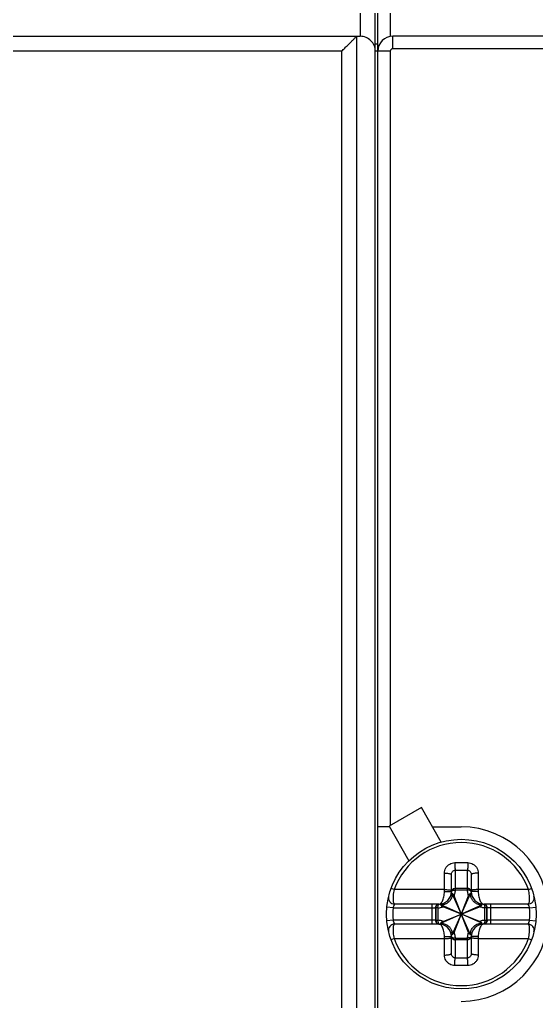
# Model space of a CAD drawing. Extents: x 0 to 193, y 0 to 226.
# Drawn here: x 44.66 to 65.39, y 124.85 to 164.21 of the extents above; entities that cross this region are included whole.
import ezdxf

# ---------------------------------------------------------------- set-up
doc = ezdxf.new("R2010")
doc.units = 0

# ---------------------------------------------------------------- blocks, each defined once
blk = doc.blocks.new('trhgkjglyretgerdutdhjfkhg')
for p, q in [((8561.83, -2290.521), (8561.83, -2204.322)), ((8562.33, -2204.322), (8562.33, -2209.129)), ((8561.129, -2209.121), (8561.129, -2204.703)), ((8561.73, -2291.421), (8561.73, -2204.703)), ((8527.433, -2209.121), (8561.127, -2209.121)), ((8560.98, -2209.121), (8560.98, -2291.421)), ((8562.43, -2209.621), (8562.43, -2209.121)), ((8665.73, -2209.121), (8562.43, -2209.121)), ((8561.73, -2209.422), (8561.83, -2209.422)), ((8665.73, -2209.621), (8562.43, -2209.621)), ((8560.26, -2209.721), (8527.431, -2209.721)), ((8560.38, -2209.721), (8560.26, -2209.721)), ((8560.38, -2290.821), (8560.38, -2209.721)), ((8561.83, -2209.722), (8561.73, -2209.722)), ((8562.33, -2209.721), (8561.83, -2209.721)), ((8562.33, -2209.721), (8562.33, -2240.77)), ((8563.58, -2240.049), (8562.281, -2240.799)), ((8564.378, -2241.431), (8563.58, -2240.049)), ((8562.294, -2240.821), (8561.83, -2240.821)), ((8562.281, -2240.799), (8563.079, -2242.181)), ((8564.026, -2240.821), (8565.18, -2240.821)), ((8564.93, -2242.559), (8564.93, -2243.291)), ((8565.43, -2243.291), (8565.43, -2242.559)), ((8564.78, -2243.421), (8564.78, -2242.747)), ((8565.58, -2242.747), (8565.58, -2243.421)), ((8562.484, -2243.339), (8562.361, -2243.294)), ((8564.502, -2243.421), (8564.78, -2243.421)), ((8564.814, -2245.146), (8565.547, -2243.496)), ((8565.547, -2245.146), (8564.814, -2243.496)), ((8564.93, -2243.298), (8564.93, -2243.361)), ((8565.43, -2243.298), (8564.93, -2243.298)), ((8565.43, -2243.361), (8564.93, -2243.361)), ((8565.43, -2243.361), (8565.43, -2243.298)), ((8565.859, -2243.421), (8565.58, -2243.421)), ((8567.876, -2243.339), (8567.999, -2243.294)), ((8564.887, -2245.054), (8565.474, -2243.587)), ((8565.474, -2245.054), (8564.887, -2243.587)), ((8562.442, -2244.071), (8562.193, -2244.048)), ((8562.442, -2244.071), (8564.146, -2244.071)), ((8564.28, -2243.921), (8562.508, -2243.921)), ((8564.012, -2244.721), (8564.012, -2243.921)), ((8564.157, -2244.571), (8564.157, -2244.07)), ((8564.163, -2244.07), (8564.163, -2244.571)), ((8564.241, -2244.07), (8564.163, -2244.07)), ((8564.241, -2244.07), (8564.241, -2244.571)), ((8564.355, -2244.687), (8566.005, -2243.954)), ((8566.005, -2244.687), (8564.355, -2243.954)), ((8564.447, -2244.614), (8565.914, -2244.027)), ((8565.914, -2244.614), (8564.447, -2244.027)), ((8567.852, -2243.921), (8566.08, -2243.921)), ((8566.12, -2244.571), (8566.12, -2244.07)), ((8566.198, -2244.07), (8566.12, -2244.07)), ((8566.198, -2244.571), (8566.198, -2244.07)), ((8566.204, -2244.07), (8566.204, -2244.571)), ((8567.919, -2244.071), (8566.215, -2244.071)), ((8566.349, -2243.921), (8566.349, -2244.721)), ((8567.919, -2244.071), (8568.168, -2244.048)), ((8562.442, -2244.571), (8562.193, -2244.593)), ((8564.146, -2244.571), (8562.442, -2244.571)), ((8564.163, -2244.571), (8564.241, -2244.571)), ((8566.12, -2244.571), (8566.198, -2244.571)), ((8567.919, -2244.571), (8566.215, -2244.571)), ((8567.919, -2244.571), (8568.168, -2244.593)), ((8564.28, -2244.721), (8562.508, -2244.721)), ((8567.852, -2244.721), (8566.08, -2244.721)), ((8562.484, -2245.302), (8562.361, -2245.347)), ((8564.502, -2245.221), (8564.78, -2245.221)), ((8564.78, -2245.894), (8564.78, -2245.221)), ((8564.93, -2245.28), (8564.93, -2245.343)), ((8564.93, -2245.28), (8565.43, -2245.28)), ((8564.93, -2245.343), (8565.43, -2245.343)), ((8564.93, -2245.351), (8564.93, -2246.083)), ((8565.43, -2245.343), (8565.43, -2245.28)), ((8565.43, -2246.083), (8565.43, -2245.351)), ((8565.58, -2245.221), (8565.58, -2245.894)), ((8565.859, -2245.221), (8565.58, -2245.221)), ((8567.876, -2245.302), (8567.999, -2245.347))]:
    blk.add_line(p, q)
blk.add_circle((8565.18, -2244.321), 3)
for centre, radius, start, end in [((8561.127, -2209.724), 0.603, 359.9952, 90), ((8562.43, -2209.721), 0.6, 90, 180), ((8562.43, -2209.721), 0.1, 90, 180), ((8565.18, -2244.321), 3.5, 270, 90), ((8565.18, -2244.321), 2.869, 20.0037, 159.9963), ((8564.28, -2243.421), 0.5, 270, 0), ((8566.08, -2243.421), 0.5, 180, 270), ((8562.508, -2243.671), 0.25, 166.328, 270), ((8567.852, -2243.671), 0.25, 270, 13.672), ((8565.18, -2244.321), 2.75, 174.7841, 185.2159), ((8565.18, -2244.321), 2.75, 354.7841, 5.2159), ((8562.508, -2244.971), 0.25, 90, 193.672), ((8564.28, -2245.221), 0.5, 0, 90), ((8566.08, -2245.221), 0.5, 90, 180), ((8567.852, -2244.971), 0.25, 346.328, 90), ((8565.18, -2244.321), 2.869, 200.0037, 339.9963)]:
    blk.add_arc(centre, radius, start, end)
for points, knots in [([(8560.38, -2209.721), (8560.423, -2209.678), (8560.504, -2209.597), (8560.62, -2209.481), (8560.722, -2209.379), (8560.805, -2209.296), (8560.87, -2209.231), (8560.918, -2209.183), (8560.953, -2209.148), (8560.972, -2209.129), (8560.98, -2209.121)], [0, 0, 0, 0, 0.1795987, 0.3466679, 0.49142, 0.6094933, 0.700988, 0.7680286, 0.8135762, 0.8485258, 0.8485258, 0.8485258, 0.8485258]), ([(8564.502, -2242.679), (8564.502, -2242.642), (8564.512, -2242.569), (8564.555, -2242.466), (8564.623, -2242.378), (8564.711, -2242.311), (8564.812, -2242.268), (8564.884, -2242.257), (8564.92, -2242.257)], [0, 0, 0, 0, 0.1098057, 0.2199669, 0.3301188, 0.4394918, 0.54796, 0.6552349, 0.6552349, 0.6552349, 0.6552349]), ([(8564.92, -2242.257), (8564.977, -2242.255), (8565.093, -2242.254), (8565.267, -2242.254), (8565.383, -2242.255), (8565.441, -2242.257)], [0, 0, 0, 0, 0.1736504, 0.3480313, 0.5216824, 0.5216824, 0.5216824, 0.5216824]), ([(8564.92, -2242.257), (8564.92, -2242.285), (8564.921, -2242.342), (8564.923, -2242.424), (8564.926, -2242.496), (8564.929, -2242.54), (8564.93, -2242.559)], [0, 0, 0, 0, 0.0855535, 0.1711448, 0.2464505, 0.3023986, 0.3023986, 0.3023986, 0.3023986]), ([(8565.441, -2242.257), (8565.441, -2242.285), (8565.44, -2242.342), (8565.438, -2242.424), (8565.435, -2242.496), (8565.432, -2242.54), (8565.43, -2242.559)], [0, 0, 0, 0, 0.0855532, 0.1711444, 0.2464499, 0.3023976, 0.3023976, 0.3023976, 0.3023976]), ([(8565.441, -2242.257), (8565.477, -2242.257), (8565.549, -2242.268), (8565.649, -2242.311), (8565.737, -2242.378), (8565.805, -2242.466), (8565.849, -2242.569), (8565.858, -2242.642), (8565.858, -2242.679)], [0, 0, 0, 0, 0.1071405, 0.2154647, 0.3249364, 0.4351139, 0.5453754, 0.6552346, 0.6552346, 0.6552346, 0.6552346]), ([(8564.502, -2242.679), (8564.53, -2242.678), (8564.584, -2242.679), (8564.659, -2242.687), (8564.72, -2242.701), (8564.762, -2242.717), (8564.78, -2242.738), (8564.78, -2242.747)], [0, 0, 0, 0, 0.0836628, 0.1615778, 0.2259129, 0.271165, 0.2978123, 0.2978123, 0.2978123, 0.2978123]), ([(8564.502, -2243.339), (8564.502, -2243.271), (8564.502, -2243.131), (8564.502, -2242.91), (8564.502, -2242.758), (8564.502, -2242.679)], [0, 0, 0, 0, 0.2031864, 0.4228029, 0.6601804, 0.6601804, 0.6601804, 0.6601804]), ([(8564.78, -2242.747), (8564.78, -2242.731), (8564.784, -2242.699), (8564.799, -2242.655), (8564.823, -2242.616), (8564.855, -2242.585), (8564.891, -2242.565), (8564.917, -2242.559), (8564.93, -2242.559)], [0, 0, 0, 0, 0.0478248, 0.0950374, 0.140642, 0.1838674, 0.2247332, 0.2637193, 0.2637193, 0.2637193, 0.2637193]), ([(8564.93, -2242.559), (8564.986, -2242.557), (8565.097, -2242.556), (8565.264, -2242.556), (8565.375, -2242.557), (8565.43, -2242.559)], [0, 0, 0, 0, 0.1664766, 0.3334814, 0.5000358, 0.5000358, 0.5000358, 0.5000358]), ([(8565.43, -2242.559), (8565.443, -2242.559), (8565.47, -2242.565), (8565.506, -2242.585), (8565.537, -2242.616), (8565.562, -2242.655), (8565.577, -2242.699), (8565.58, -2242.731), (8565.58, -2242.747)], [0, 0, 0, 0, 0.0389363, 0.079745, 0.1230044, 0.1686166, 0.2158708, 0.2637194, 0.2637194, 0.2637194, 0.2637194]), ([(8565.858, -2242.679), (8565.831, -2242.678), (8565.777, -2242.679), (8565.702, -2242.687), (8565.64, -2242.701), (8565.599, -2242.717), (8565.58, -2242.738), (8565.58, -2242.747)], [0, 0, 0, 0, 0.0836627, 0.1615774, 0.2259123, 0.2711642, 0.2978116, 0.2978116, 0.2978116, 0.2978116]), ([(8565.858, -2242.679), (8565.858, -2242.758), (8565.858, -2242.911), (8565.858, -2243.131), (8565.858, -2243.272), (8565.858, -2243.339)], [0, 0, 0, 0, 0.2381418, 0.4575888, 0.6601804, 0.6601804, 0.6601804, 0.6601804]), ([(8562.484, -2243.339), (8562.475, -2243.379), (8562.46, -2243.459), (8562.445, -2243.577), (8562.439, -2243.686), (8562.442, -2243.78), (8562.455, -2243.852), (8562.472, -2243.902), (8562.498, -2243.921), (8562.508, -2243.921)], [0, 0, 0, 0, 0.1235728, 0.2445592, 0.3560264, 0.4513325, 0.5252916, 0.5755898, 0.6074797, 0.6074797, 0.6074797, 0.6074797]), ([(8564.502, -2243.339), (8564.427, -2243.339), (8564.272, -2243.339), (8564.032, -2243.339), (8563.772, -2243.339), (8563.487, -2243.339), (8563.175, -2243.339), (8562.838, -2243.339), (8562.605, -2243.339), (8562.484, -2243.339)], [0, 0, 0, 0, 0.226677, 0.462883, 0.720889, 1.006032, 1.318365, 1.65611, 2.01782, 2.01782, 2.01782, 2.01782]), ([(8564.28, -2243.921), (8564.298, -2243.921), (8564.337, -2243.908), (8564.385, -2243.862), (8564.426, -2243.796), (8564.46, -2243.715), (8564.484, -2243.622), (8564.499, -2243.523), (8564.502, -2243.455), (8564.502, -2243.421)], [0, 0, 0, 0, 0.0524925, 0.117083, 0.1951302, 0.2843041, 0.3811799, 0.4817579, 0.5846488, 0.5846488, 0.5846488, 0.5846488]), ([(8564.81, -2243.495), (8564.812, -2243.527), (8564.809, -2243.587), (8564.785, -2243.67), (8564.75, -2243.739), (8564.709, -2243.796), (8564.664, -2243.841), (8564.619, -2243.876), (8564.575, -2243.903), (8564.532, -2243.923), (8564.49, -2243.937), (8564.447, -2243.946), (8564.402, -2243.951), (8564.371, -2243.951), (8564.355, -2243.951)], [0, 0, 0, 0, 0.0938287, 0.1793635, 0.2565216, 0.3261378, 0.3893163, 0.4459716, 0.4967598, 0.5432983, 0.5873596, 0.6307739, 0.6753898, 0.7230868, 0.7230868, 0.7230868, 0.7230868]), ([(8564.502, -2243.339), (8564.53, -2243.339), (8564.584, -2243.339), (8564.658, -2243.344), (8564.72, -2243.353), (8564.757, -2243.361), (8564.78, -2243.373), (8564.78, -2243.38)], [0, 0, 0, 0, 0.0836565, 0.1612525, 0.224407, 0.2666916, 0.2861967, 0.2861967, 0.2861967, 0.2861967]), ([(8564.502, -2243.421), (8564.502, -2243.407), (8564.502, -2243.38), (8564.502, -2243.353), (8564.502, -2243.339)], [0, 0, 0, 0, 0.04087318, 0.081449, 0.081449, 0.081449, 0.081449]), ([(8564.811, -2243.495), (8564.804, -2243.495), (8564.793, -2243.497), (8564.78, -2243.499), (8564.773, -2243.504), (8564.773, -2243.506)], [0, 0, 0, 0, 0.01982656, 0.03310502, 0.0405854, 0.0405854, 0.0405854, 0.0405854]), ([(8564.78, -2243.426), (8564.78, -2243.419), (8564.785, -2243.409), (8564.791, -2243.401), (8564.793, -2243.399)], [0, 0, 0, 0, 0.02191237, 0.03052101, 0.03052101, 0.03052101, 0.03052101]), ([(8564.782, -2243.404), (8564.783, -2243.392), (8564.789, -2243.376), (8564.797, -2243.361), (8564.8, -2243.356)], [0, 0, 0, 0, 0.03428379, 0.05182174, 0.05182174, 0.05182174, 0.05182174]), ([(8564.784, -2243.4), (8564.785, -2243.396), (8564.788, -2243.387), (8564.791, -2243.378), (8564.794, -2243.374)], [0, 0, 0, 0, 0.01378514, 0.02765049, 0.02765049, 0.02765049, 0.02765049]), ([(8564.8, -2243.356), (8564.807, -2243.346), (8564.828, -2243.322), (8564.872, -2243.297), (8564.911, -2243.291), (8564.93, -2243.291)], [0, 0, 0, 0, 0.0359462, 0.0921698, 0.1504178, 0.1504178, 0.1504178, 0.1504178]), ([(8564.801, -2243.362), (8564.803, -2243.358), (8564.815, -2243.343), (8564.842, -2243.32), (8564.884, -2243.302), (8564.915, -2243.298), (8564.93, -2243.298)], [0, 0, 0, 0, 0.0142204, 0.0579784, 0.1035325, 0.1499962, 0.1499962, 0.1499962, 0.1499962]), ([(8564.801, -2243.393), (8564.803, -2243.391), (8564.816, -2243.382), (8564.844, -2243.371), (8564.885, -2243.363), (8564.915, -2243.361), (8564.93, -2243.361)], [0, 0, 0, 0, 0.0103374, 0.0465112, 0.0892018, 0.1354947, 0.1354947, 0.1354947, 0.1354947]), ([(8564.887, -2243.587), (8564.883, -2243.577), (8564.875, -2243.559), (8564.861, -2243.535), (8564.846, -2243.515), (8564.831, -2243.502), (8564.819, -2243.496), (8564.814, -2243.496)], [0, 0, 0, 0, 0.0317573, 0.0600928, 0.0842418, 0.1044154, 0.1210995, 0.1210995, 0.1210995, 0.1210995]), ([(8564.93, -2243.361), (8564.93, -2243.387), (8564.926, -2243.438), (8564.912, -2243.514), (8564.896, -2243.563), (8564.887, -2243.587)], [0, 0, 0, 0, 0.0774682, 0.154588, 0.2314006, 0.2314006, 0.2314006, 0.2314006]), ([(8564.93, -2243.291), (8564.93, -2243.292), (8564.93, -2243.294), (8564.93, -2243.297), (8564.93, -2243.298)], [0, 0, 0, 0, 0.003688552, 0.007377923, 0.007377923, 0.007377923, 0.007377923]), ([(8565.43, -2243.298), (8565.43, -2243.297), (8565.43, -2243.294), (8565.43, -2243.292), (8565.43, -2243.291)], [0, 0, 0, 0, 0.003689407, 0.007377939, 0.007377939, 0.007377939, 0.007377939]), ([(8565.56, -2243.356), (8565.554, -2243.346), (8565.533, -2243.322), (8565.488, -2243.297), (8565.45, -2243.291), (8565.43, -2243.291)], [0, 0, 0, 0, 0.0359462, 0.0921698, 0.1504178, 0.1504178, 0.1504178, 0.1504178]), ([(8565.56, -2243.362), (8565.557, -2243.358), (8565.545, -2243.343), (8565.519, -2243.32), (8565.477, -2243.302), (8565.446, -2243.298), (8565.43, -2243.298)], [0, 0, 0, 0, 0.0141573, 0.0577532, 0.1031411, 0.1496209, 0.1496209, 0.1496209, 0.1496209]), ([(8565.474, -2243.587), (8565.465, -2243.563), (8565.449, -2243.514), (8565.434, -2243.438), (8565.431, -2243.387), (8565.43, -2243.361)], [0, 0, 0, 0, 0.076826, 0.1539298, 0.2313993, 0.2313993, 0.2313993, 0.2313993]), ([(8565.56, -2243.393), (8565.558, -2243.391), (8565.544, -2243.383), (8565.517, -2243.371), (8565.476, -2243.362), (8565.446, -2243.361), (8565.43, -2243.361)], [0, 0, 0, 0, 0.0103421, 0.046671, 0.0894882, 0.1357595, 0.1357595, 0.1357595, 0.1357595]), ([(8565.547, -2243.496), (8565.542, -2243.496), (8565.53, -2243.502), (8565.515, -2243.515), (8565.5, -2243.535), (8565.486, -2243.559), (8565.478, -2243.577), (8565.474, -2243.587)], [0, 0, 0, 0, 0.0166543, 0.0368369, 0.0609853, 0.0893813, 0.1210997, 0.1210997, 0.1210997, 0.1210997]), ([(8566.006, -2243.951), (8565.975, -2243.952), (8565.915, -2243.949), (8565.832, -2243.926), (8565.763, -2243.892), (8565.706, -2243.85), (8565.661, -2243.806), (8565.626, -2243.761), (8565.599, -2243.717), (8565.579, -2243.674), (8565.565, -2243.631), (8565.555, -2243.588), (8565.55, -2243.543), (8565.55, -2243.511), (8565.55, -2243.495)], [0, 0, 0, 0, 0.09286, 0.1779133, 0.2548012, 0.3242883, 0.3874546, 0.4441567, 0.4950951, 0.5418647, 0.5862252, 0.629993, 0.6749988, 0.7231162, 0.7231162, 0.7231162, 0.7231162]), ([(8565.588, -2243.506), (8565.587, -2243.504), (8565.581, -2243.499), (8565.568, -2243.497), (8565.557, -2243.496), (8565.551, -2243.495)], [0, 0, 0, 0, 0.00743743, 0.02062358, 0.04002973, 0.04002973, 0.04002973, 0.04002973]), ([(8565.579, -2243.404), (8565.577, -2243.392), (8565.572, -2243.376), (8565.563, -2243.361), (8565.56, -2243.356)], [0, 0, 0, 0, 0.03428379, 0.05182174, 0.05182174, 0.05182174, 0.05182174]), ([(8565.577, -2243.4), (8565.576, -2243.395), (8565.573, -2243.386), (8565.569, -2243.378), (8565.567, -2243.374)], [0, 0, 0, 0, 0.01365938, 0.02745435, 0.02745435, 0.02745435, 0.02745435]), ([(8565.58, -2243.426), (8565.58, -2243.419), (8565.576, -2243.409), (8565.569, -2243.401), (8565.567, -2243.399)], [0, 0, 0, 0, 0.0217285, 0.03022503, 0.03022503, 0.03022503, 0.03022503]), ([(8565.858, -2243.339), (8565.831, -2243.339), (8565.777, -2243.339), (8565.703, -2243.344), (8565.64, -2243.353), (8565.603, -2243.361), (8565.58, -2243.373), (8565.58, -2243.38)], [0, 0, 0, 0, 0.0836553, 0.1612503, 0.2244043, 0.2666891, 0.2861948, 0.2861948, 0.2861948, 0.2861948]), ([(8565.858, -2243.339), (8565.859, -2243.353), (8565.859, -2243.38), (8565.859, -2243.407), (8565.859, -2243.421)], [0, 0, 0, 0, 0.04057582, 0.081449, 0.081449, 0.081449, 0.081449]), ([(8567.876, -2243.339), (8567.77, -2243.339), (8567.565, -2243.339), (8567.265, -2243.339), (8566.984, -2243.339), (8566.723, -2243.339), (8566.482, -2243.339), (8566.26, -2243.339), (8566.055, -2243.339), (8565.923, -2243.339), (8565.858, -2243.339)], [0, 0, 0, 0, 0.317355, 0.617063, 0.898371, 1.160025, 1.401105, 1.621632, 1.824629, 2.01782, 2.01782, 2.01782, 2.01782]), ([(8565.859, -2243.421), (8565.859, -2243.455), (8565.862, -2243.523), (8565.877, -2243.622), (8565.901, -2243.715), (8565.934, -2243.796), (8565.976, -2243.862), (8566.024, -2243.908), (8566.063, -2243.921), (8566.08, -2243.921)], [0, 0, 0, 0, 0.1028909, 0.2034689, 0.3003448, 0.3895186, 0.4675659, 0.5321559, 0.5846489, 0.5846489, 0.5846489, 0.5846489]), ([(8567.852, -2243.921), (8567.863, -2243.921), (8567.889, -2243.902), (8567.906, -2243.852), (8567.918, -2243.78), (8567.921, -2243.687), (8567.916, -2243.577), (8567.901, -2243.459), (8567.885, -2243.379), (8567.876, -2243.339)], [0, 0, 0, 0, 0.0318858, 0.0821635, 0.1560971, 0.2514174, 0.3629358, 0.4839241, 0.6074801, 0.6074801, 0.6074801, 0.6074801]), ([(8562.508, -2243.921), (8562.508, -2243.922), (8562.506, -2243.924), (8562.503, -2243.93), (8562.498, -2243.937), (8562.491, -2243.948), (8562.483, -2243.964), (8562.473, -2243.983), (8562.462, -2244.008), (8562.451, -2244.038), (8562.444, -2244.059), (8562.442, -2244.071)], [0, 0, 0, 0, 0.0039486, 0.0094157, 0.0182851, 0.0310674, 0.0483578, 0.0705441, 0.0977069, 0.1294594, 0.1648516, 0.1648516, 0.1648516, 0.1648516]), ([(8564.146, -2244.071), (8564.146, -2244.051), (8564.153, -2244.012), (8564.182, -2243.963), (8564.227, -2243.929), (8564.263, -2243.921), (8564.28, -2243.921)], [0, 0, 0, 0, 0.0583066, 0.1150187, 0.169396, 0.2220596, 0.2220596, 0.2220596, 0.2220596]), ([(8564.146, -2244.071), (8564.148, -2244.071), (8564.151, -2244.071), (8564.155, -2244.07), (8564.157, -2244.07)], [0, 0, 0, 0, 0.0059425, 0.01055146, 0.01055146, 0.01055146, 0.01055146]), ([(8564.157, -2244.07), (8564.156, -2244.051), (8564.164, -2244.013), (8564.191, -2243.969), (8564.215, -2243.949), (8564.226, -2243.942)], [0, 0, 0, 0, 0.057279, 0.1140206, 0.1515661, 0.1515661, 0.1515661, 0.1515661]), ([(8564.157, -2244.07), (8564.158, -2244.07), (8564.16, -2244.07), (8564.162, -2244.07), (8564.163, -2244.07)], [0, 0, 0, 0, 0.003170856, 0.006342518, 0.006342518, 0.006342518, 0.006342518]), ([(8564.163, -2244.07), (8564.163, -2244.055), (8564.167, -2244.024), (8564.187, -2243.983), (8564.211, -2243.956), (8564.228, -2243.945), (8564.232, -2243.942)], [0, 0, 0, 0, 0.045733, 0.0912046, 0.1362217, 0.1511912, 0.1511912, 0.1511912, 0.1511912]), ([(8564.226, -2243.942), (8564.231, -2243.939), (8564.248, -2243.929), (8564.267, -2243.924), (8564.28, -2243.922)], [0, 0, 0, 0, 0.01869933, 0.05823713, 0.05823713, 0.05823713, 0.05823713]), ([(8564.232, -2243.942), (8564.24, -2243.937), (8564.258, -2243.928), (8564.277, -2243.923), (8564.287, -2243.922)], [0, 0, 0, 0, 0.02967942, 0.05925893, 0.05925893, 0.05925893, 0.05925893]), ([(8564.241, -2244.07), (8564.24, -2244.055), (8564.241, -2244.025), (8564.249, -2243.985), (8564.261, -2243.952), (8564.277, -2243.93), (8564.29, -2243.923), (8564.295, -2243.921)], [0, 0, 0, 0, 0.0458114, 0.0879665, 0.1236543, 0.1515153, 0.1664746, 0.1664746, 0.1664746, 0.1664746]), ([(8564.241, -2244.07), (8564.264, -2244.069), (8564.311, -2244.065), (8564.38, -2244.05), (8564.425, -2244.036), (8564.447, -2244.027)], [0, 0, 0, 0, 0.0707814, 0.1412402, 0.2113736, 0.2113736, 0.2113736, 0.2113736]), ([(8564.355, -2243.951), (8564.355, -2243.944), (8564.356, -2243.933), (8564.359, -2243.92), (8564.363, -2243.914), (8564.366, -2243.913)], [0, 0, 0, 0, 0.01950644, 0.03272134, 0.04016497, 0.04016497, 0.04016497, 0.04016497]), ([(8564.355, -2243.954), (8564.356, -2243.959), (8564.361, -2243.971), (8564.375, -2243.986), (8564.394, -2244.001), (8564.419, -2244.015), (8564.437, -2244.023), (8564.447, -2244.027)], [0, 0, 0, 0, 0.0167142, 0.0370614, 0.0611929, 0.089436, 0.1210992, 0.1210992, 0.1210992, 0.1210992]), ([(8565.914, -2244.027), (8565.924, -2244.023), (8565.942, -2244.015), (8565.966, -2244.001), (8565.986, -2243.986), (8565.999, -2243.971), (8566.005, -2243.959), (8566.005, -2243.954)], [0, 0, 0, 0, 0.0317324, 0.0600985, 0.0842445, 0.1044157, 0.1210998, 0.1210998, 0.1210998, 0.1210998]), ([(8566.12, -2244.07), (8566.096, -2244.069), (8566.049, -2244.065), (8565.98, -2244.05), (8565.936, -2244.036), (8565.914, -2244.027)], [0, 0, 0, 0, 0.0707729, 0.1411727, 0.2113666, 0.2113666, 0.2113666, 0.2113666]), ([(8565.995, -2243.913), (8565.997, -2243.914), (8566.002, -2243.92), (8566.004, -2243.933), (8566.005, -2243.944), (8566.006, -2243.951)], [0, 0, 0, 0, 0.00743598, 0.02059398, 0.04016598, 0.04016598, 0.04016598, 0.04016598]), ([(8566.059, -2243.92), (8566.066, -2243.92), (8566.076, -2243.925), (8566.084, -2243.932), (8566.086, -2243.934)], [0, 0, 0, 0, 0.02169078, 0.03019587, 0.03019587, 0.03019587, 0.03019587]), ([(8566.08, -2243.921), (8566.098, -2243.921), (8566.134, -2243.929), (8566.179, -2243.963), (8566.208, -2244.012), (8566.215, -2244.051), (8566.215, -2244.071)], [0, 0, 0, 0, 0.0526637, 0.1070409, 0.163753, 0.2220596, 0.2220596, 0.2220596, 0.2220596]), ([(8566.092, -2243.941), (8566.094, -2243.944), (8566.102, -2243.957), (8566.112, -2243.985), (8566.12, -2244.025), (8566.12, -2244.055), (8566.12, -2244.07)], [0, 0, 0, 0, 0.0102006, 0.0458885, 0.0880436, 0.133855, 0.133855, 0.133855, 0.133855]), ([(8566.101, -2243.926), (8566.107, -2243.928), (8566.118, -2243.933), (8566.129, -2243.939), (8566.135, -2243.942)], [0, 0, 0, 0, 0.01863896, 0.03733829, 0.03733829, 0.03733829, 0.03733829]), ([(8566.129, -2243.942), (8566.133, -2243.945), (8566.149, -2243.956), (8566.174, -2243.983), (8566.193, -2244.024), (8566.198, -2244.055), (8566.198, -2244.07)], [0, 0, 0, 0, 0.0149696, 0.0599866, 0.1054583, 0.1511912, 0.1511912, 0.1511912, 0.1511912]), ([(8566.135, -2243.942), (8566.145, -2243.949), (8566.17, -2243.969), (8566.197, -2244.013), (8566.204, -2244.051), (8566.204, -2244.07)], [0, 0, 0, 0, 0.0375455, 0.094287, 0.1515661, 0.1515661, 0.1515661, 0.1515661]), ([(8566.204, -2244.07), (8566.203, -2244.07), (8566.201, -2244.07), (8566.199, -2244.07), (8566.198, -2244.07)], [0, 0, 0, 0, 0.003170864, 0.006342517, 0.006342517, 0.006342517, 0.006342517]), ([(8566.215, -2244.071), (8566.213, -2244.071), (8566.209, -2244.071), (8566.206, -2244.07), (8566.204, -2244.07)], [0, 0, 0, 0, 0.00592009, 0.01055163, 0.01055163, 0.01055163, 0.01055163]), ([(8567.919, -2244.071), (8567.916, -2244.059), (8567.91, -2244.038), (8567.899, -2244.008), (8567.888, -2243.984), (8567.878, -2243.964), (8567.869, -2243.949), (8567.863, -2243.937), (8567.858, -2243.93), (8567.855, -2243.924), (8567.853, -2243.922), (8567.852, -2243.921)], [0, 0, 0, 0, 0.0352605, 0.0669405, 0.0940745, 0.116274, 0.1336148, 0.1464625, 0.155371, 0.16099, 0.1648517, 0.1648517, 0.1648517, 0.1648517]), ([(8562.442, -2244.571), (8562.444, -2244.582), (8562.451, -2244.604), (8562.462, -2244.633), (8562.473, -2244.658), (8562.483, -2244.678), (8562.491, -2244.693), (8562.498, -2244.704), (8562.503, -2244.712), (8562.506, -2244.717), (8562.508, -2244.72), (8562.508, -2244.721)], [0, 0, 0, 0, 0.0353923, 0.0671447, 0.0943075, 0.1164939, 0.1337842, 0.1465665, 0.1554359, 0.1609031, 0.1648516, 0.1648516, 0.1648516, 0.1648516]), ([(8564.157, -2244.571), (8564.155, -2244.571), (8564.151, -2244.571), (8564.148, -2244.571), (8564.146, -2244.571)], [0, 0, 0, 0, 0.00460895, 0.01055146, 0.01055146, 0.01055146, 0.01055146]), ([(8564.146, -2244.571), (8564.146, -2244.59), (8564.153, -2244.629), (8564.182, -2244.678), (8564.227, -2244.712), (8564.263, -2244.721), (8564.28, -2244.721)], [0, 0, 0, 0, 0.0583059, 0.1150177, 0.1693952, 0.2220596, 0.2220596, 0.2220596, 0.2220596]), ([(8564.157, -2244.571), (8564.156, -2244.59), (8564.164, -2244.628), (8564.191, -2244.672), (8564.215, -2244.693), (8564.226, -2244.699)], [0, 0, 0, 0, 0.0572789, 0.1140203, 0.1515658, 0.1515658, 0.1515658, 0.1515658]), ([(8564.163, -2244.571), (8564.162, -2244.571), (8564.16, -2244.571), (8564.158, -2244.571), (8564.157, -2244.571)], [0, 0, 0, 0, 0.003171706, 0.006342511, 0.006342511, 0.006342511, 0.006342511]), ([(8564.163, -2244.571), (8564.163, -2244.586), (8564.167, -2244.617), (8564.187, -2244.659), (8564.211, -2244.685), (8564.227, -2244.696), (8564.232, -2244.699)], [0, 0, 0, 0, 0.045665, 0.0910333, 0.13595, 0.1508712, 0.1508712, 0.1508712, 0.1508712]), ([(8564.447, -2244.614), (8564.414, -2244.601), (8564.346, -2244.581), (8564.276, -2244.573), (8564.241, -2244.571)], [0, 0, 0, 0, 0.1053394, 0.2111984, 0.2111984, 0.2111984, 0.2111984]), ([(8564.241, -2244.571), (8564.241, -2244.586), (8564.241, -2244.616), (8564.249, -2244.657), (8564.261, -2244.69), (8564.277, -2244.712), (8564.29, -2244.718), (8564.294, -2244.72)], [0, 0, 0, 0, 0.0458653, 0.0880909, 0.1238551, 0.1516436, 0.166229, 0.166229, 0.166229, 0.166229]), ([(8564.447, -2244.614), (8564.437, -2244.618), (8564.419, -2244.626), (8564.394, -2244.64), (8564.375, -2244.655), (8564.361, -2244.67), (8564.356, -2244.682), (8564.355, -2244.687)], [0, 0, 0, 0, 0.0316796, 0.0600381, 0.08418, 0.1044267, 0.1211, 0.1211, 0.1211, 0.1211]), ([(8566.12, -2244.571), (8566.096, -2244.572), (8566.049, -2244.577), (8565.98, -2244.591), (8565.936, -2244.606), (8565.914, -2244.614)], [0, 0, 0, 0, 0.0707814, 0.1412402, 0.2113736, 0.2113736, 0.2113736, 0.2113736]), ([(8566.005, -2244.687), (8566.005, -2244.682), (8565.999, -2244.67), (8565.986, -2244.655), (8565.966, -2244.64), (8565.942, -2244.626), (8565.924, -2244.618), (8565.914, -2244.614)], [0, 0, 0, 0, 0.0167144, 0.0370631, 0.0611946, 0.0894349, 0.1210992, 0.1210992, 0.1210992, 0.1210992]), ([(8566.12, -2244.571), (8566.12, -2244.586), (8566.12, -2244.616), (8566.112, -2244.657), (8566.1, -2244.69), (8566.084, -2244.712), (8566.071, -2244.719), (8566.066, -2244.72)], [0, 0, 0, 0, 0.0458114, 0.0879665, 0.1236543, 0.1515153, 0.1664746, 0.1664746, 0.1664746, 0.1664746]), ([(8566.215, -2244.571), (8566.215, -2244.59), (8566.208, -2244.629), (8566.179, -2244.678), (8566.134, -2244.712), (8566.098, -2244.721), (8566.08, -2244.721)], [0, 0, 0, 0, 0.0583066, 0.1150187, 0.169396, 0.2220596, 0.2220596, 0.2220596, 0.2220596]), ([(8566.198, -2244.571), (8566.198, -2244.586), (8566.193, -2244.617), (8566.174, -2244.659), (8566.149, -2244.685), (8566.133, -2244.697), (8566.129, -2244.699)], [0, 0, 0, 0, 0.045733, 0.0912046, 0.1362217, 0.1511912, 0.1511912, 0.1511912, 0.1511912]), ([(8566.204, -2244.571), (8566.204, -2244.59), (8566.197, -2244.628), (8566.17, -2244.672), (8566.145, -2244.693), (8566.135, -2244.699)], [0, 0, 0, 0, 0.057279, 0.1140206, 0.1515661, 0.1515661, 0.1515661, 0.1515661]), ([(8566.204, -2244.571), (8566.203, -2244.571), (8566.201, -2244.571), (8566.199, -2244.571), (8566.198, -2244.571)], [0, 0, 0, 0, 0.003170856, 0.006342518, 0.006342518, 0.006342518, 0.006342518]), ([(8566.215, -2244.571), (8566.213, -2244.571), (8566.209, -2244.571), (8566.206, -2244.571), (8566.204, -2244.571)], [0, 0, 0, 0, 0.0059425, 0.01055146, 0.01055146, 0.01055146, 0.01055146]), ([(8567.852, -2244.721), (8567.853, -2244.72), (8567.855, -2244.717), (8567.858, -2244.712), (8567.863, -2244.704), (8567.869, -2244.693), (8567.878, -2244.678), (8567.888, -2244.658), (8567.899, -2244.633), (8567.91, -2244.604), (8567.916, -2244.582), (8567.919, -2244.571)], [0, 0, 0, 0, 0.0039486, 0.0094157, 0.0182851, 0.0310674, 0.0483578, 0.0705441, 0.0977069, 0.1294594, 0.1648516, 0.1648516, 0.1648516, 0.1648516]), ([(8562.508, -2244.721), (8562.498, -2244.721), (8562.472, -2244.739), (8562.455, -2244.789), (8562.442, -2244.861), (8562.439, -2244.955), (8562.445, -2245.064), (8562.46, -2245.182), (8562.475, -2245.262), (8562.484, -2245.302)], [0, 0, 0, 0, 0.0318858, 0.0821635, 0.1560971, 0.2514174, 0.3629358, 0.4839241, 0.6074801, 0.6074801, 0.6074801, 0.6074801]), ([(8564.226, -2244.699), (8564.231, -2244.703), (8564.248, -2244.712), (8564.267, -2244.717), (8564.28, -2244.719)], [0, 0, 0, 0, 0.01869931, 0.05823716, 0.05823716, 0.05823716, 0.05823716]), ([(8564.232, -2244.699), (8564.24, -2244.704), (8564.258, -2244.713), (8564.277, -2244.718), (8564.287, -2244.72)], [0, 0, 0, 0, 0.02967141, 0.05921905, 0.05921905, 0.05921905, 0.05921905]), ([(8564.502, -2245.221), (8564.502, -2245.186), (8564.499, -2245.118), (8564.484, -2245.019), (8564.46, -2244.927), (8564.426, -2244.845), (8564.385, -2244.779), (8564.337, -2244.733), (8564.298, -2244.721), (8564.28, -2244.721)], [0, 0, 0, 0, 0.1028909, 0.2034689, 0.3003448, 0.3895186, 0.4675659, 0.5321559, 0.584649, 0.584649, 0.584649, 0.584649]), ([(8564.355, -2244.691), (8564.386, -2244.689), (8564.446, -2244.692), (8564.528, -2244.715), (8564.598, -2244.75), (8564.654, -2244.791), (8564.7, -2244.835), (8564.735, -2244.88), (8564.762, -2244.924), (8564.782, -2244.967), (8564.796, -2245.01), (8564.806, -2245.053), (8564.811, -2245.099), (8564.811, -2245.13), (8564.81, -2245.146)], [0, 0, 0, 0, 0.0928686, 0.177922, 0.2548099, 0.3242971, 0.3874633, 0.4441655, 0.4951039, 0.5418735, 0.586234, 0.6300018, 0.6750076, 0.7232211, 0.7232211, 0.7232211, 0.7232211]), ([(8564.366, -2244.728), (8564.363, -2244.728), (8564.359, -2244.721), (8564.356, -2244.708), (8564.355, -2244.697), (8564.355, -2244.691)], [0, 0, 0, 0, 0.00741749, 0.02055169, 0.04016923, 0.04016923, 0.04016923, 0.04016923]), ([(8564.814, -2245.146), (8564.819, -2245.145), (8564.831, -2245.14), (8564.846, -2245.126), (8564.861, -2245.107), (8564.875, -2245.082), (8564.883, -2245.064), (8564.887, -2245.054)], [0, 0, 0, 0, 0.0166543, 0.0368369, 0.0609853, 0.0893813, 0.1210997, 0.1210997, 0.1210997, 0.1210997]), ([(8564.887, -2245.054), (8564.896, -2245.078), (8564.912, -2245.127), (8564.926, -2245.203), (8564.93, -2245.255), (8564.93, -2245.28)], [0, 0, 0, 0, 0.076826, 0.1539298, 0.2313993, 0.2313993, 0.2313993, 0.2313993]), ([(8565.43, -2245.28), (8565.431, -2245.255), (8565.434, -2245.203), (8565.449, -2245.127), (8565.465, -2245.078), (8565.474, -2245.054)], [0, 0, 0, 0, 0.0774682, 0.154588, 0.2314006, 0.2314006, 0.2314006, 0.2314006]), ([(8565.474, -2245.054), (8565.479, -2245.066), (8565.489, -2245.088), (8565.507, -2245.117), (8565.525, -2245.137), (8565.54, -2245.145), (8565.547, -2245.146)], [0, 0, 0, 0, 0.0391246, 0.0726548, 0.0995837, 0.1209714, 0.1209714, 0.1209714, 0.1209714]), ([(8565.55, -2245.146), (8565.549, -2245.115), (8565.552, -2245.054), (8565.575, -2244.971), (8565.61, -2244.902), (8565.652, -2244.845), (8565.696, -2244.8), (8565.741, -2244.765), (8565.785, -2244.738), (8565.828, -2244.719), (8565.871, -2244.705), (8565.914, -2244.695), (8565.959, -2244.69), (8565.99, -2244.69), (8566.005, -2244.691)], [0, 0, 0, 0, 0.0938219, 0.1793572, 0.2565156, 0.3261314, 0.3893097, 0.4459654, 0.4967539, 0.5432923, 0.5873537, 0.6307681, 0.6753837, 0.7230769, 0.7230769, 0.7230769, 0.7230769]), ([(8566.08, -2244.721), (8566.063, -2244.721), (8566.024, -2244.733), (8565.976, -2244.779), (8565.934, -2244.845), (8565.901, -2244.927), (8565.877, -2245.019), (8565.862, -2245.118), (8565.859, -2245.186), (8565.859, -2245.221)], [0, 0, 0, 0, 0.0524925, 0.117083, 0.1951302, 0.2843041, 0.3811799, 0.4817579, 0.5846488, 0.5846488, 0.5846488, 0.5846488]), ([(8565.995, -2244.728), (8565.997, -2244.728), (8566.002, -2244.721), (8566.004, -2244.708), (8566.005, -2244.697), (8566.006, -2244.691)], [0, 0, 0, 0, 0.00744721, 0.02063901, 0.04005219, 0.04005219, 0.04005219, 0.04005219]), ([(8566.129, -2244.699), (8566.12, -2244.704), (8566.103, -2244.713), (8566.083, -2244.718), (8566.074, -2244.72)], [0, 0, 0, 0, 0.02967942, 0.05925893, 0.05925893, 0.05925893, 0.05925893]), ([(8566.135, -2244.699), (8566.129, -2244.703), (8566.112, -2244.712), (8566.093, -2244.717), (8566.08, -2244.719)], [0, 0, 0, 0, 0.01869932, 0.05823713, 0.05823713, 0.05823713, 0.05823713]), ([(8567.876, -2245.302), (8567.885, -2245.262), (8567.901, -2245.182), (8567.916, -2245.064), (8567.921, -2244.955), (8567.918, -2244.861), (8567.906, -2244.789), (8567.889, -2244.739), (8567.863, -2244.721), (8567.852, -2244.721)], [0, 0, 0, 0, 0.1235728, 0.2445592, 0.3560264, 0.4513325, 0.5252916, 0.5755898, 0.6074797, 0.6074797, 0.6074797, 0.6074797]), ([(8562.484, -2245.302), (8562.59, -2245.302), (8562.796, -2245.302), (8563.095, -2245.302), (8563.376, -2245.302), (8563.638, -2245.302), (8563.879, -2245.302), (8564.1, -2245.302), (8564.306, -2245.302), (8564.438, -2245.302), (8564.502, -2245.302)], [0, 0, 0, 0, 0.317355, 0.617063, 0.898371, 1.160025, 1.401105, 1.621632, 1.824629, 2.01782, 2.01782, 2.01782, 2.01782]), ([(8564.502, -2245.302), (8564.502, -2245.289), (8564.502, -2245.261), (8564.502, -2245.234), (8564.502, -2245.221)], [0, 0, 0, 0, 0.04057582, 0.081449, 0.081449, 0.081449, 0.081449]), ([(8564.502, -2245.302), (8564.53, -2245.303), (8564.584, -2245.302), (8564.658, -2245.298), (8564.72, -2245.289), (8564.757, -2245.28), (8564.78, -2245.268), (8564.78, -2245.261)], [0, 0, 0, 0, 0.0836553, 0.1612503, 0.2244043, 0.2666891, 0.2861948, 0.2861948, 0.2861948, 0.2861948]), ([(8564.502, -2245.962), (8564.502, -2245.883), (8564.502, -2245.73), (8564.502, -2245.51), (8564.502, -2245.37), (8564.502, -2245.302)], [0, 0, 0, 0, 0.2380856, 0.457554, 0.6601804, 0.6601804, 0.6601804, 0.6601804]), ([(8564.773, -2245.135), (8564.773, -2245.138), (8564.78, -2245.142), (8564.793, -2245.145), (8564.804, -2245.146), (8564.81, -2245.146)], [0, 0, 0, 0, 0.00743743, 0.02062358, 0.04002972, 0.04002972, 0.04002972, 0.04002972]), ([(8564.78, -2245.215), (8564.78, -2245.222), (8564.785, -2245.232), (8564.791, -2245.24), (8564.793, -2245.242)], [0, 0, 0, 0, 0.0217285, 0.03022503, 0.03022503, 0.03022503, 0.03022503]), ([(8564.782, -2245.238), (8564.783, -2245.249), (8564.789, -2245.266), (8564.797, -2245.281), (8564.8, -2245.286)], [0, 0, 0, 0, 0.03428379, 0.05182173, 0.05182173, 0.05182173, 0.05182173]), ([(8564.784, -2245.242), (8564.785, -2245.246), (8564.788, -2245.255), (8564.792, -2245.263), (8564.794, -2245.267)], [0, 0, 0, 0, 0.01365939, 0.02745435, 0.02745435, 0.02745435, 0.02745435]), ([(8564.8, -2245.248), (8564.803, -2245.25), (8564.816, -2245.259), (8564.844, -2245.27), (8564.885, -2245.279), (8564.915, -2245.28), (8564.93, -2245.28)], [0, 0, 0, 0, 0.0103421, 0.046671, 0.0894882, 0.1357595, 0.1357595, 0.1357595, 0.1357595]), ([(8564.8, -2245.286), (8564.807, -2245.296), (8564.828, -2245.319), (8564.872, -2245.344), (8564.911, -2245.351), (8564.93, -2245.351)], [0, 0, 0, 0, 0.0359462, 0.0921698, 0.1504178, 0.1504178, 0.1504178, 0.1504178]), ([(8564.801, -2245.279), (8564.804, -2245.283), (8564.815, -2245.299), (8564.842, -2245.321), (8564.884, -2245.339), (8564.915, -2245.343), (8564.93, -2245.343)], [0, 0, 0, 0, 0.0141573, 0.0577532, 0.1031411, 0.1496209, 0.1496209, 0.1496209, 0.1496209]), ([(8564.93, -2245.343), (8564.93, -2245.344), (8564.93, -2245.347), (8564.93, -2245.349), (8564.93, -2245.351)], [0, 0, 0, 0, 0.003689407, 0.007377939, 0.007377939, 0.007377939, 0.007377939]), ([(8565.56, -2245.248), (8565.557, -2245.25), (8565.544, -2245.259), (8565.517, -2245.27), (8565.476, -2245.279), (8565.446, -2245.28), (8565.43, -2245.28)], [0, 0, 0, 0, 0.0103374, 0.0465112, 0.0892018, 0.1354947, 0.1354947, 0.1354947, 0.1354947]), ([(8565.56, -2245.279), (8565.557, -2245.283), (8565.546, -2245.298), (8565.519, -2245.321), (8565.477, -2245.339), (8565.446, -2245.343), (8565.43, -2245.343)], [0, 0, 0, 0, 0.0142204, 0.0579784, 0.1035325, 0.1499962, 0.1499962, 0.1499962, 0.1499962]), ([(8565.56, -2245.286), (8565.554, -2245.296), (8565.533, -2245.319), (8565.488, -2245.344), (8565.45, -2245.351), (8565.43, -2245.351)], [0, 0, 0, 0, 0.0359462, 0.0921698, 0.1504178, 0.1504178, 0.1504178, 0.1504178]), ([(8565.43, -2245.351), (8565.43, -2245.349), (8565.43, -2245.347), (8565.43, -2245.344), (8565.43, -2245.343)], [0, 0, 0, 0, 0.003688555, 0.007377923, 0.007377923, 0.007377923, 0.007377923]), ([(8565.588, -2245.135), (8565.587, -2245.138), (8565.581, -2245.142), (8565.568, -2245.145), (8565.557, -2245.146), (8565.55, -2245.146)], [0, 0, 0, 0, 0.00742914, 0.02057673, 0.04016399, 0.04016399, 0.04016399, 0.04016399]), ([(8565.579, -2245.238), (8565.577, -2245.249), (8565.572, -2245.266), (8565.563, -2245.281), (8565.56, -2245.286)], [0, 0, 0, 0, 0.03428379, 0.05182174, 0.05182174, 0.05182174, 0.05182174]), ([(8565.58, -2245.215), (8565.58, -2245.222), (8565.576, -2245.232), (8565.569, -2245.24), (8565.567, -2245.242)], [0, 0, 0, 0, 0.02191237, 0.03052101, 0.03052101, 0.03052101, 0.03052101]), ([(8565.577, -2245.241), (8565.576, -2245.246), (8565.573, -2245.254), (8565.569, -2245.263), (8565.567, -2245.267)], [0, 0, 0, 0, 0.01378514, 0.02765049, 0.02765049, 0.02765049, 0.02765049]), ([(8565.858, -2245.302), (8565.831, -2245.303), (8565.777, -2245.302), (8565.703, -2245.298), (8565.64, -2245.289), (8565.603, -2245.28), (8565.58, -2245.268), (8565.58, -2245.261)], [0, 0, 0, 0, 0.0836565, 0.1612525, 0.224407, 0.2666916, 0.2861967, 0.2861967, 0.2861967, 0.2861967]), ([(8565.859, -2245.221), (8565.859, -2245.234), (8565.859, -2245.261), (8565.859, -2245.289), (8565.858, -2245.302)], [0, 0, 0, 0, 0.04087318, 0.081449, 0.081449, 0.081449, 0.081449]), ([(8565.858, -2245.302), (8565.934, -2245.302), (8566.088, -2245.302), (8566.329, -2245.302), (8566.588, -2245.302), (8566.874, -2245.302), (8567.185, -2245.302), (8567.523, -2245.302), (8567.756, -2245.302), (8567.876, -2245.302)], [0, 0, 0, 0, 0.226677, 0.462883, 0.720889, 1.006032, 1.318365, 1.65611, 2.01782, 2.01782, 2.01782, 2.01782]), ([(8565.858, -2245.302), (8565.858, -2245.37), (8565.858, -2245.511), (8565.858, -2245.731), (8565.858, -2245.883), (8565.858, -2245.962)], [0, 0, 0, 0, 0.2032378, 0.422876, 0.6601804, 0.6601804, 0.6601804, 0.6601804]), ([(8564.502, -2245.962), (8564.53, -2245.963), (8564.584, -2245.962), (8564.659, -2245.955), (8564.72, -2245.94), (8564.762, -2245.924), (8564.78, -2245.903), (8564.78, -2245.894)], [0, 0, 0, 0, 0.0836627, 0.1615774, 0.2259123, 0.2711642, 0.2978116, 0.2978116, 0.2978116, 0.2978116]), ([(8564.92, -2246.385), (8564.884, -2246.384), (8564.812, -2246.373), (8564.711, -2246.33), (8564.623, -2246.263), (8564.555, -2246.175), (8564.512, -2246.073), (8564.502, -2245.999), (8564.502, -2245.962)], [0, 0, 0, 0, 0.1071405, 0.2154647, 0.3249364, 0.4351139, 0.5453754, 0.6552346, 0.6552346, 0.6552346, 0.6552346]), ([(8564.93, -2246.083), (8564.917, -2246.082), (8564.891, -2246.076), (8564.855, -2246.056), (8564.823, -2246.026), (8564.799, -2245.987), (8564.784, -2245.942), (8564.78, -2245.91), (8564.78, -2245.894)], [0, 0, 0, 0, 0.0389363, 0.079745, 0.1230044, 0.1686166, 0.2158708, 0.2637194, 0.2637194, 0.2637194, 0.2637194]), ([(8564.92, -2246.385), (8564.92, -2246.356), (8564.921, -2246.299), (8564.923, -2246.217), (8564.926, -2246.145), (8564.929, -2246.101), (8564.93, -2246.083)], [0, 0, 0, 0, 0.0855532, 0.1711444, 0.2464499, 0.3023976, 0.3023976, 0.3023976, 0.3023976]), ([(8565.43, -2246.083), (8565.375, -2246.084), (8565.264, -2246.085), (8565.097, -2246.085), (8564.986, -2246.084), (8564.93, -2246.083)], [0, 0, 0, 0, 0.1665544, 0.3335592, 0.5000358, 0.5000358, 0.5000358, 0.5000358]), ([(8565.58, -2245.894), (8565.58, -2245.91), (8565.577, -2245.942), (8565.562, -2245.987), (8565.537, -2246.025), (8565.506, -2246.056), (8565.47, -2246.076), (8565.443, -2246.082), (8565.43, -2246.083)], [0, 0, 0, 0, 0.0478248, 0.0950374, 0.140642, 0.1838674, 0.2247332, 0.2637193, 0.2637193, 0.2637193, 0.2637193]), ([(8565.441, -2246.385), (8565.441, -2246.356), (8565.44, -2246.299), (8565.438, -2246.217), (8565.435, -2246.145), (8565.432, -2246.101), (8565.43, -2246.083)], [0, 0, 0, 0, 0.0855535, 0.1711448, 0.2464505, 0.3023986, 0.3023986, 0.3023986, 0.3023986]), ([(8565.858, -2245.962), (8565.858, -2245.999), (8565.849, -2246.073), (8565.805, -2246.175), (8565.737, -2246.263), (8565.65, -2246.33), (8565.549, -2246.373), (8565.477, -2246.384), (8565.441, -2246.385)], [0, 0, 0, 0, 0.1098057, 0.2199669, 0.3301188, 0.4394918, 0.54796, 0.6552349, 0.6552349, 0.6552349, 0.6552349]), ([(8565.858, -2245.962), (8565.831, -2245.963), (8565.777, -2245.962), (8565.702, -2245.955), (8565.64, -2245.94), (8565.599, -2245.924), (8565.58, -2245.903), (8565.58, -2245.894)], [0, 0, 0, 0, 0.0836628, 0.1615778, 0.2259129, 0.271165, 0.2978123, 0.2978123, 0.2978123, 0.2978123]), ([(8565.441, -2246.385), (8565.383, -2246.386), (8565.267, -2246.388), (8565.093, -2246.388), (8564.977, -2246.386), (8564.92, -2246.385)], [0, 0, 0, 0, 0.1736511, 0.348032, 0.5216824, 0.5216824, 0.5216824, 0.5216824])]:
    blk.add_open_spline(points, degree=3, knots=knots)
for points in [[(8564.78, -2243.426), (8564.78, -2243.417), (8564.782, -2243.409), (8564.784, -2243.4)], [(8564.78, -2243.421), (8564.78, -2243.415), (8564.781, -2243.409), (8564.782, -2243.404)], [(8564.793, -2243.399), (8564.796, -2243.397), (8564.798, -2243.395), (8564.801, -2243.393)], [(8564.794, -2243.374), (8564.796, -2243.37), (8564.798, -2243.366), (8564.801, -2243.362)], [(8564.81, -2243.495), (8564.811, -2243.495), (8564.813, -2243.495), (8564.814, -2243.496)], [(8565.55, -2243.495), (8565.549, -2243.495), (8565.548, -2243.495), (8565.547, -2243.496)], [(8565.567, -2243.374), (8565.565, -2243.37), (8565.562, -2243.366), (8565.56, -2243.362)], [(8565.567, -2243.399), (8565.565, -2243.397), (8565.563, -2243.395), (8565.56, -2243.393)], [(8565.58, -2243.426), (8565.58, -2243.417), (8565.579, -2243.408), (8565.577, -2243.4)], [(8565.58, -2243.421), (8565.58, -2243.415), (8565.58, -2243.409), (8565.579, -2243.404)], [(8564.28, -2243.922), (8564.286, -2243.921), (8564.291, -2243.921), (8564.297, -2243.92)], [(8564.287, -2243.922), (8564.29, -2243.921), (8564.293, -2243.921), (8564.297, -2243.92)], [(8564.295, -2243.921), (8564.295, -2243.921), (8564.296, -2243.921), (8564.297, -2243.921)], [(8564.297, -2243.92), (8564.298, -2243.92), (8564.3, -2243.92), (8564.301, -2243.92)], [(8564.297, -2243.921), (8564.298, -2243.92), (8564.3, -2243.92), (8564.301, -2243.92)], [(8564.355, -2243.951), (8564.355, -2243.952), (8564.355, -2243.953), (8564.355, -2243.954)], [(8566.006, -2243.951), (8566.006, -2243.952), (8566.006, -2243.953), (8566.005, -2243.954)], [(8566.059, -2243.92), (8566.074, -2243.921), (8566.089, -2243.924), (8566.102, -2243.929)], [(8566.064, -2243.92), (8566.07, -2243.921), (8566.076, -2243.921), (8566.083, -2243.922)], [(8566.083, -2243.922), (8566.089, -2243.923), (8566.095, -2243.925), (8566.101, -2243.926)], [(8566.086, -2243.934), (8566.088, -2243.936), (8566.09, -2243.939), (8566.092, -2243.941)], [(8566.102, -2243.929), (8566.112, -2243.932), (8566.12, -2243.937), (8566.129, -2243.942)], [(8564.28, -2244.719), (8564.286, -2244.72), (8564.291, -2244.721), (8564.297, -2244.721)], [(8564.287, -2244.72), (8564.29, -2244.72), (8564.293, -2244.721), (8564.297, -2244.721)], [(8564.294, -2244.72), (8564.295, -2244.72), (8564.296, -2244.72), (8564.297, -2244.72)], [(8564.297, -2244.72), (8564.298, -2244.721), (8564.3, -2244.721), (8564.301, -2244.721)], [(8564.297, -2244.721), (8564.298, -2244.721), (8564.3, -2244.721), (8564.301, -2244.721)], [(8564.355, -2244.687), (8564.355, -2244.688), (8564.355, -2244.69), (8564.355, -2244.691)], [(8566.005, -2244.691), (8566.006, -2244.69), (8566.006, -2244.688), (8566.005, -2244.687)], [(8566.064, -2244.72), (8566.062, -2244.721), (8566.061, -2244.721), (8566.059, -2244.721)], [(8566.064, -2244.721), (8566.062, -2244.721), (8566.061, -2244.721), (8566.059, -2244.721)], [(8566.08, -2244.719), (8566.075, -2244.72), (8566.069, -2244.721), (8566.064, -2244.721)], [(8566.074, -2244.72), (8566.07, -2244.72), (8566.067, -2244.721), (8566.064, -2244.721)], [(8566.066, -2244.72), (8566.065, -2244.72), (8566.065, -2244.72), (8566.064, -2244.72)], [(8564.78, -2245.215), (8564.78, -2245.224), (8564.782, -2245.233), (8564.784, -2245.242)], [(8564.78, -2245.221), (8564.78, -2245.226), (8564.781, -2245.232), (8564.782, -2245.238)], [(8564.793, -2245.242), (8564.795, -2245.244), (8564.798, -2245.246), (8564.8, -2245.248)], [(8564.794, -2245.267), (8564.796, -2245.271), (8564.798, -2245.275), (8564.801, -2245.279)], [(8564.81, -2245.146), (8564.811, -2245.146), (8564.813, -2245.146), (8564.814, -2245.146)], [(8565.55, -2245.146), (8565.549, -2245.146), (8565.548, -2245.146), (8565.547, -2245.146)], [(8565.567, -2245.242), (8565.565, -2245.244), (8565.563, -2245.246), (8565.56, -2245.248)], [(8565.567, -2245.267), (8565.565, -2245.271), (8565.563, -2245.275), (8565.56, -2245.279)], [(8565.58, -2245.215), (8565.58, -2245.224), (8565.579, -2245.233), (8565.577, -2245.241)], [(8565.58, -2245.221), (8565.58, -2245.226), (8565.58, -2245.232), (8565.579, -2245.238)]]:
    blk.add_open_spline(points, degree=3)

msp = doc.modelspace()

# ---------------------------------------------------------------- block references
msp.add_blockref('trhgkjglyretgerdutdhjfkhg', (-8502.802, 2372.668))

doc.saveas('drawing.dxf')
